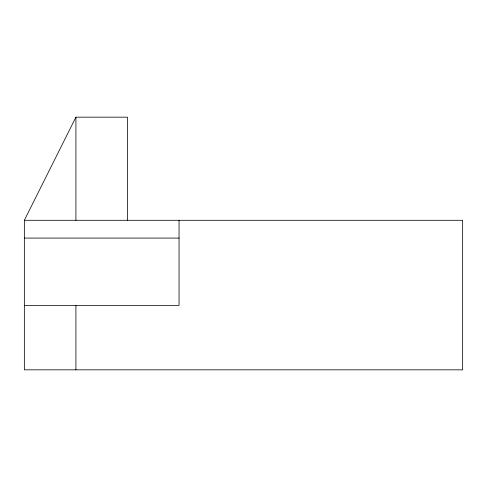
<?xml version="1.0" encoding="UTF-8"?>
<svg xmlns="http://www.w3.org/2000/svg" width="487" height="487" viewBox="0 0 487 487"><rect width="100%" height="100%" fill="white"/><g stroke="black" fill="none" stroke-linecap="round" stroke-linejoin="round"><path stroke-width="0.73" d="M24.35 220.294L462.65 220.294L462.65 369.834L24.35 369.834L24.35 220.276L75.917 117.166L127.478 117.166L127.478 220.294M24.35 238.088L179.046 238.088M24.35 305.379L179.046 305.379L179.046 220.294M75.917 117.166L75.917 220.294M75.917 305.379L75.917 369.834"/></g></svg>
